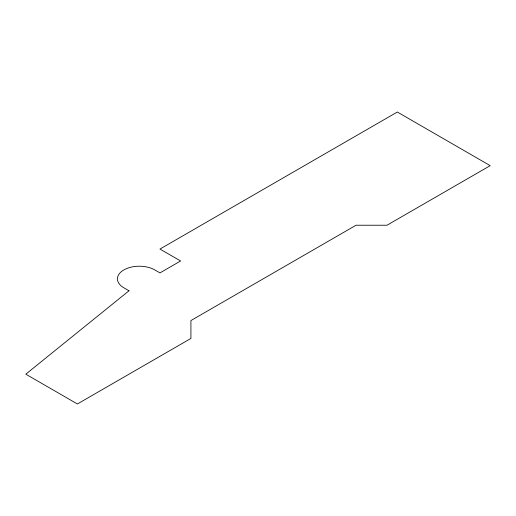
<?xml version="1.0" encoding="UTF-8"?>
<svg xmlns="http://www.w3.org/2000/svg" width="516" height="516" viewBox="0 0 516 516"><rect width="100%" height="100%" fill="white"/><g stroke="black" fill="none" stroke-linecap="round" stroke-linejoin="round"><path stroke-width="0.77" d="M129 290.772L25.8 374.184L77.4 403.976L190.92 338.438L190.92 320.559L356.04 225.228L387 225.228L490.2 165.649L397.32 112.024L159.96 249.06L180.6 260.98L159.96 272.893L154.8 269.92A21.891 12.642 0 0 0 123.84 269.92A21.891 12.642 0 0 0 123.84 287.793L129 290.772"/></g></svg>
